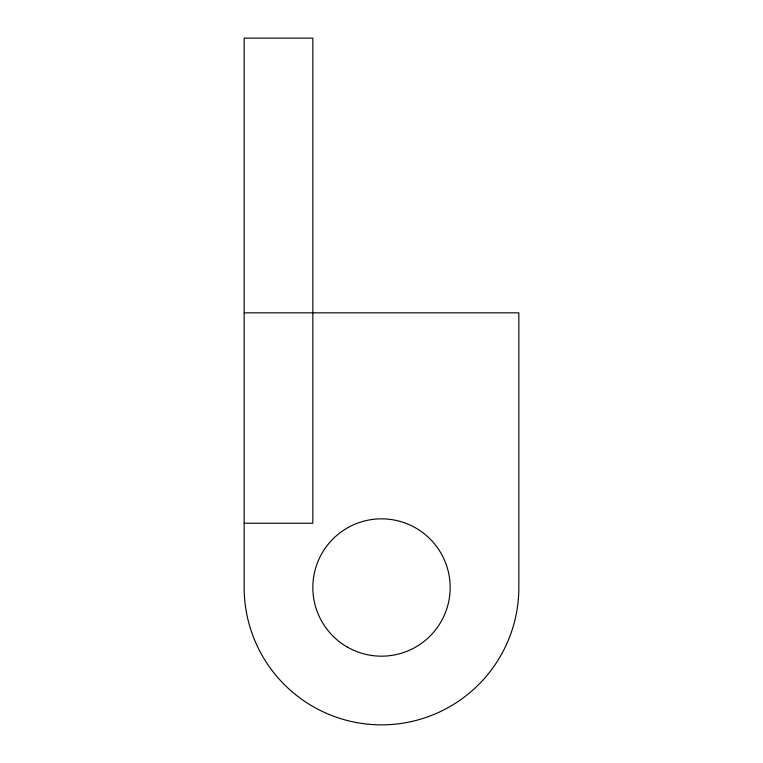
<?xml version="1.0" encoding="UTF-8"?>
<svg xmlns="http://www.w3.org/2000/svg" width="763" height="763" viewBox="0 0 763 763"><rect width="100%" height="100%" fill="white"/><g stroke="black" fill="none" stroke-linecap="round" stroke-linejoin="round"><path stroke-width="1.14" d="M244.16 312.83L518.84 312.83L518.84 587.51A137.34 137.34 0 0 1 381.5 724.85A137.34 137.34 0 0 1 244.16 587.51L244.16 38.15L312.83 38.15L312.83 523.256L244.16 523.256M347.165 646.976A68.67 68.67 0 0 0 450.17 587.51A68.67 68.67 0 0 0 347.165 528.044A68.67 68.67 0 0 0 347.165 646.976"/></g></svg>
